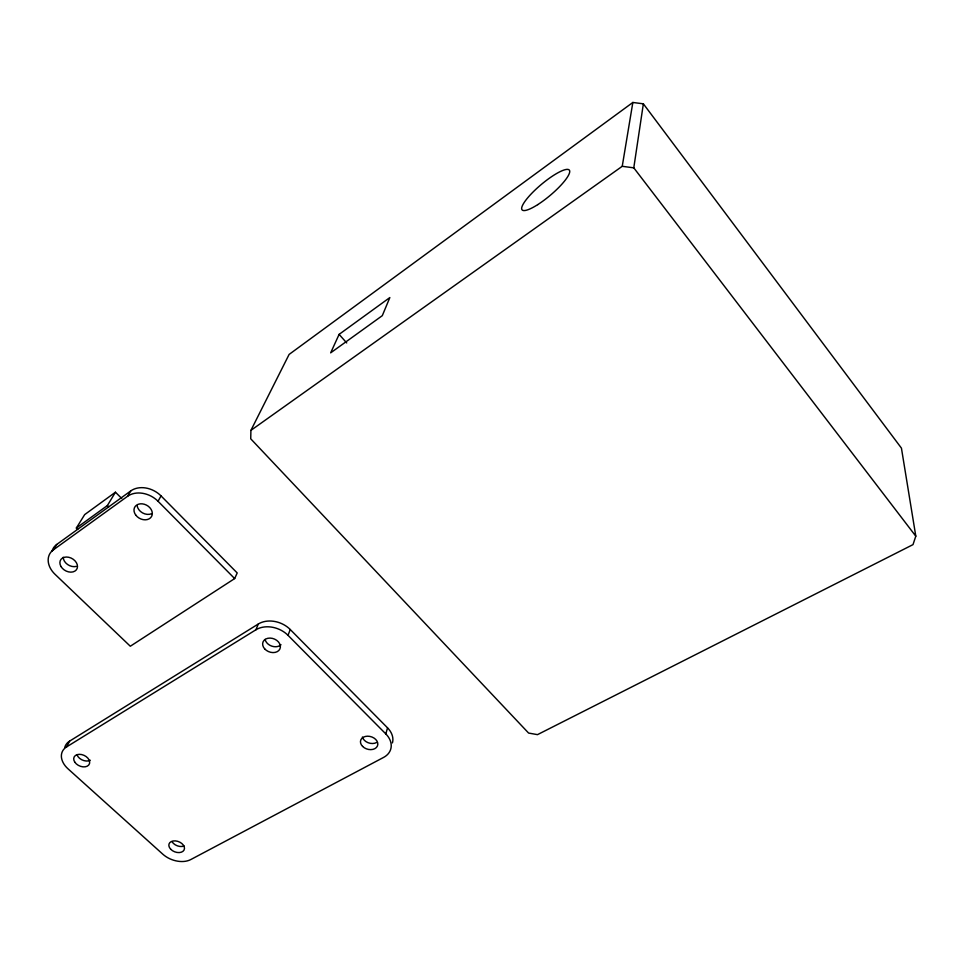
<?xml version="1.0" encoding="UTF-8"?>
<svg xmlns="http://www.w3.org/2000/svg" width="964" height="964" viewBox="0 0 964 964"><rect width="100%" height="100%" fill="white"/><g stroke="black" fill="none" stroke-linecap="round" stroke-linejoin="round"><path stroke-width="1.45" d="M250.917 430.366L250.724 438.801L528.597 733.062L537.49 734.64L913.004 544.624L915.8 536.177L901.436 448.139L643.362 103.823L632.842 102.461L289.104 354.439L250.917 430.366L622.238 166.302L633.782 167.844L915.8 536.177M633.782 167.844L643.362 103.823M622.238 166.302L632.842 102.461M69.613 741.123L66.576 746.919A21.341 14.617 24.5 0 0 68.083 768.886L162.82 854.2A20.618 13.858 21 0 0 190.788 859.551L383.612 757.403A22.473 16.509 16.5 0 0 385.829 733.929L387.528 727.832L290.248 629.516A23.1 17.569 21.2 0 0 258.304 624.009L69.613 741.123A21.244 14.605 24.5 0 0 64.841 747.16M385.829 733.929L288.019 635.324L290.248 629.516M66.576 746.919L255.918 629.781L258.304 624.009M56.756 544.443L53.357 549.854A21.738 16.147 29.2 0 0 55.02 574.291L130.309 646.241L234.662 578.581L237.204 572.953L161.036 495.906A22.353 17.388 28.8 0 0 130.743 490.941L56.756 544.443A21.63 16.111 29.2 0 0 51.984 551.336M339.111 334.375L330.664 352.848L382.298 315.662L389.842 297.563L339.111 334.375L346.715 342.931M53.357 549.854L127.597 496.267A22.461 17.424 28.7 0 1 158.048 501.268L161.036 495.906M127.597 496.267L130.743 490.941M77.662 529.32L76.349 528.031L107.39 505.546L115.451 492.206L121.753 498.496M76.349 528.031L84.675 514.607L115.451 492.206M107.39 505.546L108.715 506.859M158.048 501.268L234.662 578.581M76.289 566.41A9.266 6.905 29.2 0 1 63.238 557.228M151.553 513.74A9.58 7.447 28.7 0 1 137.129 505.606M387.528 727.832A22.365 16.484 16.5 0 1 392.432 742.907M184.136 845.982A8.086 5.459 21 0 1 172.074 841.729M90.327 760.247A8.363 5.748 24.5 0 1 76.975 754.728M281.006 644.735A9.098 6.917 21.2 0 1 271.836 646.157A9.098 6.917 21.2 0 1 265.088 639.421M376.575 742.533A8.809 6.495 16.5 0 1 362.428 737.038M255.918 629.781A23.22 17.593 21.1 0 1 288.019 635.324M537.719 204.633A30.872 7.037 -40.1 0 0 569.302 170.086A30.872 7.037 -40.1 0 0 530.031 195.174A30.872 7.037 -40.1 0 0 537.719 204.633M135.719 515.029A9.628 7.471 28.7 0 0 151.529 516.547A9.628 7.471 28.7 0 0 142.214 503.835A9.628 7.471 28.7 0 0 135.719 515.029M61.009 566.531A9.315 6.917 29.2 0 0 76.264 569.941A9.315 6.917 29.2 0 0 68.793 557.288A9.315 6.917 29.2 0 0 61.009 566.531M170.676 849.2A8.122 5.459 21 0 0 184.028 850.091A8.122 5.459 21 0 0 175.279 840.885A8.122 5.459 21 0 0 170.676 849.2M362.597 746.413A8.845 6.495 16.5 0 0 377.358 746.136A8.845 6.495 16.5 0 0 367.477 736.195A8.845 6.495 16.5 0 0 362.597 746.413M74.794 762.15A8.399 5.76 24.5 0 0 88.664 765.115A8.399 5.76 24.5 0 0 81.627 754.559A8.399 5.76 24.5 0 0 74.794 762.15M264.654 648.832A9.146 6.929 21.1 0 0 279.837 649.097A9.146 6.929 21.1 0 0 270.053 638.084A9.146 6.929 21.1 0 0 264.654 648.832"/></g></svg>
